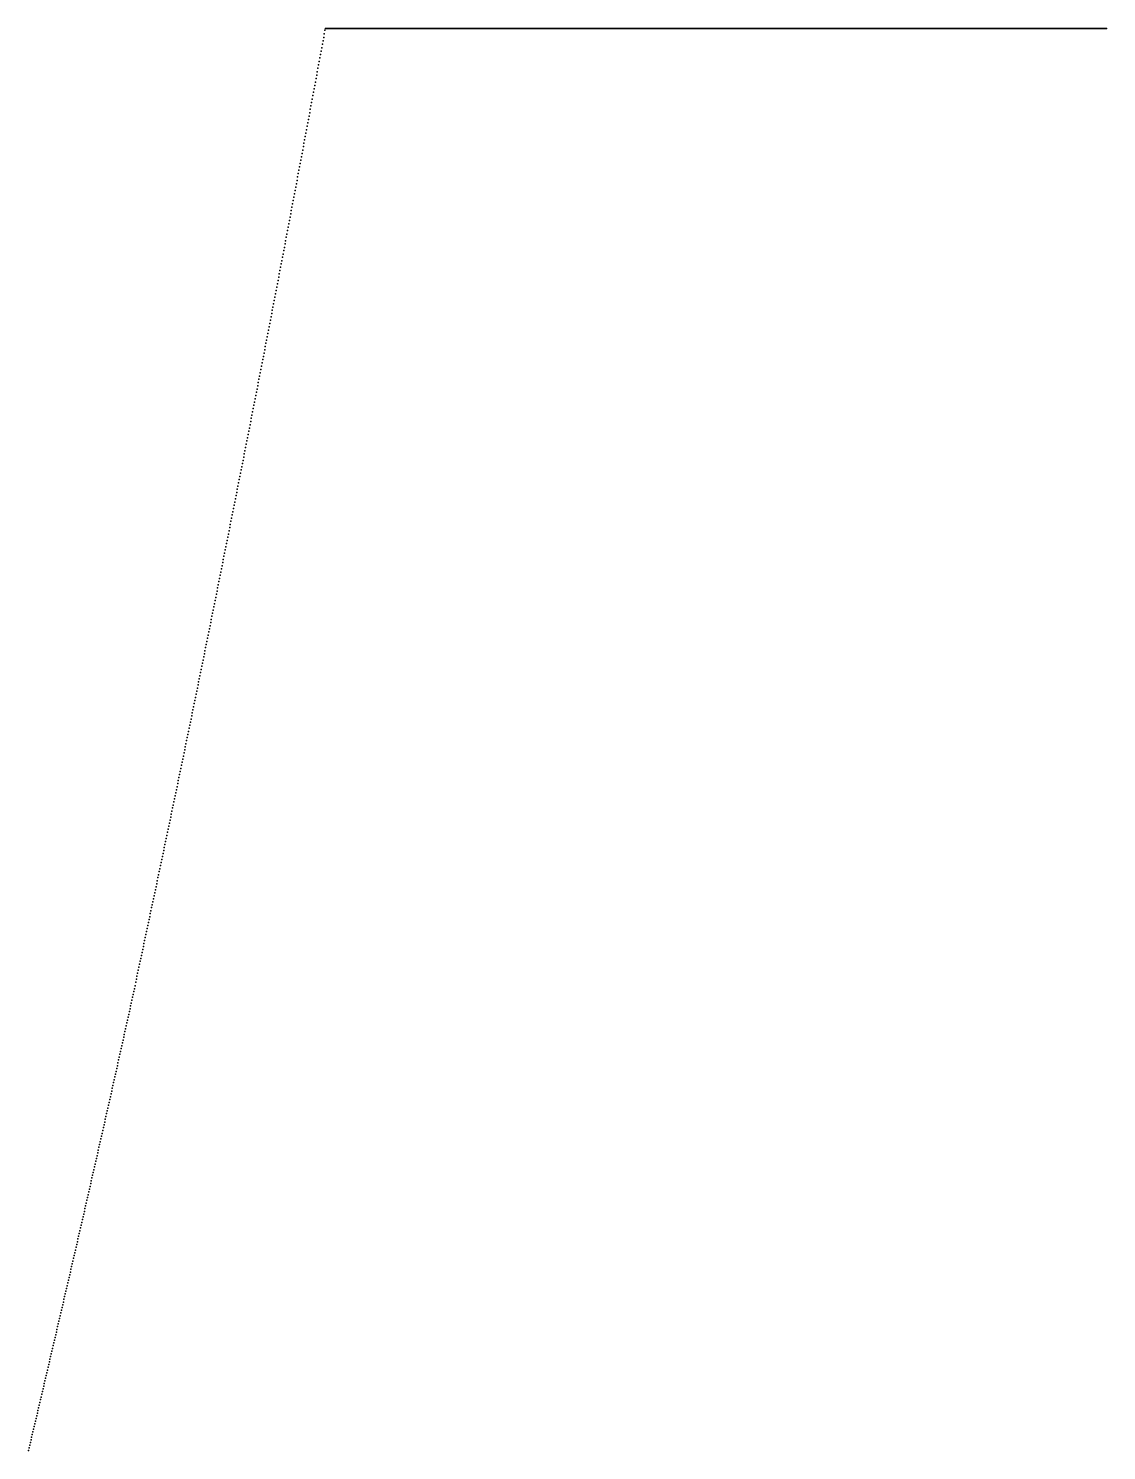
# Model space of a CAD drawing. Header units: metres. Extents: x 0 to 360, y 46 to 216.
# Drawn here: x 115.24 to 125.11, y 85.47 to 98.5 of the extents above; entities that cross this region are included whole.
import ezdxf

# ---------------------------------------------------------------- set-up
doc = ezdxf.new("R2010")
doc.units = ezdxf.units.M

msp = doc.modelspace()

# ---------------------------------------------------------------- linework, layer by layer
for p in [(117.936, 98.383), (117.942, 98.415), (117.947, 98.446), (117.953, 98.482), (117.959, 98.497), (117.965, 98.497), (117.971, 98.497), (117.977, 98.497), (117.982, 98.497), (117.988, 98.497), (117.994, 98.497), (118, 98.497), (118.006, 98.497), (118.011, 98.497), (118.017, 98.497), (118.023, 98.497), (118.029, 98.497), (118.035, 98.497), (118.041, 98.497), (118.046, 98.497), (118.052, 98.497), (118.058, 98.497), (118.064, 98.497), (118.07, 98.497), (118.075, 98.497), (118.081, 98.497), (118.087, 98.497), (118.093, 98.497), (118.099, 98.497), (118.104, 98.497), (118.11, 98.497), (118.116, 98.497), (118.122, 98.497), (118.128, 98.497), (118.134, 98.497), (118.139, 98.497), (118.145, 98.497), (118.151, 98.497), (118.157, 98.497), (118.163, 98.497), (118.168, 98.497), (118.174, 98.497), (118.18, 98.497), (118.186, 98.497), (118.192, 98.497), (118.198, 98.497), (118.203, 98.497), (118.209, 98.497), (118.215, 98.497), (118.221, 98.497), (118.227, 98.497), (118.232, 98.497), (118.238, 98.497), (118.244, 98.497), (118.25, 98.497), (118.256, 98.497), (118.262, 98.497), (118.267, 98.497), (118.273, 98.497), (118.279, 98.497), (118.285, 98.497), (118.291, 98.497), (118.296, 98.497), (118.302, 98.497), (118.308, 98.497), (118.314, 98.497), (118.32, 98.497), (118.326, 98.497), (118.331, 98.497), (118.337, 98.497), (118.343, 98.497), (118.349, 98.497), (118.355, 98.497), (118.36, 98.497), (118.366, 98.497), (118.372, 98.497), (118.378, 98.497), (118.384, 98.497), (118.39, 98.497), (118.395, 98.497), (118.401, 98.497), (118.407, 98.497), (118.413, 98.497), (118.419, 98.497), (118.424, 98.497), (118.43, 98.497), (118.436, 98.497), (118.442, 98.497), (118.448, 98.497), (118.454, 98.497), (118.459, 98.497), (118.465, 98.497), (118.471, 98.497), (118.477, 98.497), (118.483, 98.497), (118.488, 98.497), (118.494, 98.497), (118.5, 98.497), (118.506, 98.497), (118.512, 98.497), (118.517, 98.497), (118.523, 98.497), (118.529, 98.497), (118.535, 98.497), (118.541, 98.497), (118.547, 98.497), (118.552, 98.497), (118.558, 98.497), (118.564, 98.497), (118.57, 98.497), (118.576, 98.497), (118.581, 98.497), (118.587, 98.497), (118.593, 98.497), (118.599, 98.497), (118.605, 98.497), (118.611, 98.497), (118.616, 98.497), (118.622, 98.497), (118.628, 98.497), (118.634, 98.497), (118.64, 98.497), (118.645, 98.497), (118.651, 98.497), (118.657, 98.497), (118.663, 98.497), (118.669, 98.497), (118.675, 98.497), (118.68, 98.497), (118.686, 98.497), (118.692, 98.497), (118.698, 98.497), (118.704, 98.497), (118.709, 98.497), (118.715, 98.497), (118.721, 98.497), (118.727, 98.497), (118.733, 98.497), (118.739, 98.497), (118.744, 98.497), (118.75, 98.497), (118.756, 98.497), (118.762, 98.497), (118.768, 98.497), (118.773, 98.497), (118.779, 98.497), (118.785, 98.497), (118.791, 98.497), (118.797, 98.497), (118.803, 98.497), (118.808, 98.497), (118.814, 98.497), (118.82, 98.497), (118.826, 98.497), (118.832, 98.497), (118.837, 98.497), (118.843, 98.497), (118.849, 98.497), (118.855, 98.497), (118.861, 98.497), (118.866, 98.497), (118.872, 98.497), (118.878, 98.497), (118.884, 98.497), (118.89, 98.497), (118.896, 98.497), (118.901, 98.497), (118.907, 98.497), (118.913, 98.497), (118.919, 98.497), (118.925, 98.497), (118.93, 98.497), (118.936, 98.497), (118.942, 98.497), (118.948, 98.497), (118.954, 98.497), (118.96, 98.497), (118.965, 98.497), (118.971, 98.497), (118.977, 98.497), (118.983, 98.497), (118.989, 98.497), (118.994, 98.497), (119, 98.497), (119.006, 98.497), (119.012, 98.497), (119.018, 98.497), (119.024, 98.497), (119.029, 98.497), (119.035, 98.497), (119.041, 98.497), (119.047, 98.497), (119.053, 98.497), (119.058, 98.497), (119.064, 98.497), (119.07, 98.497), (119.076, 98.497), (119.082, 98.497), (119.088, 98.497), (119.093, 98.497), (119.099, 98.497), (119.105, 98.497), (119.111, 98.497), (119.117, 98.497), (119.122, 98.497), (119.128, 98.497), (119.134, 98.497), (119.14, 98.497), (119.146, 98.497), (119.152, 98.497), (119.157, 98.497), (119.163, 98.497), (119.169, 98.497), (119.175, 98.497), (119.181, 98.497), (119.186, 98.497), (119.192, 98.497), (119.198, 98.497), (119.204, 98.497), (119.21, 98.497), (119.215, 98.497), (119.221, 98.497), (119.227, 98.497), (119.233, 98.497), (119.239, 98.497), (119.245, 98.497), (119.25, 98.497), (119.256, 98.497), (119.262, 98.497), (119.268, 98.497), (119.274, 98.497), (119.279, 98.497), (119.285, 98.497), (119.291, 98.497), (119.297, 98.497), (119.303, 98.497), (119.309, 98.497), (119.314, 98.497), (119.32, 98.497), (119.326, 98.497), (119.332, 98.497), (119.338, 98.497), (119.343, 98.497), (119.349, 98.497), (119.355, 98.497), (119.361, 98.497), (119.367, 98.497), (119.373, 98.497), (119.378, 98.497), (119.384, 98.497), (119.39, 98.497), (119.396, 98.497), (119.402, 98.497), (119.407, 98.497), (119.413, 98.497), (119.419, 98.497), (119.425, 98.497), (119.431, 98.497), (119.437, 98.497), (119.442, 98.497), (119.448, 98.497), (119.454, 98.497), (119.46, 98.497), (119.466, 98.497), (119.471, 98.497), (119.477, 98.497), (119.483, 98.497), (119.489, 98.497), (119.495, 98.497), (119.501, 98.497), (119.506, 98.497), (119.512, 98.497), (119.518, 98.497), (119.524, 98.497), (119.53, 98.497), (119.535, 98.497), (119.541, 98.497), (119.547, 98.497), (119.553, 98.497), (119.559, 98.497), (119.565, 98.497), (119.57, 98.497), (119.576, 98.497), (119.582, 98.497), (119.588, 98.497), (119.594, 98.497), (119.599, 98.497), (119.605, 98.497), (119.611, 98.497), (119.617, 98.497), (119.623, 98.497), (119.628, 98.497), (119.634, 98.497), (119.64, 98.497), (119.646, 98.497), (119.652, 98.497), (119.658, 98.497), (119.663, 98.497), (119.669, 98.497), (119.675, 98.497), (119.681, 98.497), (119.687, 98.497), (119.692, 98.497), (119.698, 98.497), (119.704, 98.497), (119.71, 98.497), (119.716, 98.497), (119.722, 98.497), (119.727, 98.497), (119.733, 98.497), (119.739, 98.497), (119.745, 98.497), (119.751, 98.497), (119.756, 98.497), (119.762, 98.497), (119.768, 98.497), (119.774, 98.497), (119.78, 98.497), (119.786, 98.497), (119.791, 98.497), (119.797, 98.497), (119.803, 98.497), (119.809, 98.497), (119.815, 98.497), (119.82, 98.497), (119.826, 98.497), (119.832, 98.497), (119.838, 98.497), (119.844, 98.497), (119.85, 98.497), (119.855, 98.497), (119.861, 98.497), (119.867, 98.497), (119.873, 98.497), (119.879, 98.497), (119.884, 98.497), (119.89, 98.497), (119.896, 98.497), (119.902, 98.497), (119.908, 98.497), (119.914, 98.497), (119.919, 98.497), (119.925, 98.497), (119.931, 98.497), (119.937, 98.497), (119.943, 98.497), (119.948, 98.497), (119.954, 98.497), (119.96, 98.497), (119.966, 98.497), (119.972, 98.497), (119.977, 98.497), (119.983, 98.497), (119.989, 98.497), (119.995, 98.497), (120.001, 98.497), (120.007, 98.497), (120.012, 98.497), (120.018, 98.497), (120.024, 98.497), (120.03, 98.497), (120.036, 98.497), (120.041, 98.497), (120.047, 98.497), (120.053, 98.497), (120.059, 98.497), (120.065, 98.497), (120.071, 98.497), (120.076, 98.497), (120.082, 98.497), (120.088, 98.497), (120.094, 98.497), (120.1, 98.497), (120.105, 98.497), (120.111, 98.497), (120.117, 98.497), (120.123, 98.497), (120.129, 98.497), (120.135, 98.497), (120.14, 98.497), (120.146, 98.497), (120.152, 98.497), (120.158, 98.497), (120.164, 98.497), (120.169, 98.497), (120.175, 98.497), (120.181, 98.497), (120.187, 98.497), (120.193, 98.497), (120.199, 98.497), (120.204, 98.497), (120.21, 98.497), (120.216, 98.497), (120.222, 98.497), (120.228, 98.497), (120.233, 98.497), (120.239, 98.497), (120.245, 98.497), (120.251, 98.497), (120.257, 98.497), (120.263, 98.497), (120.268, 98.497), (120.274, 98.497), (120.28, 98.497), (120.286, 98.497), (120.292, 98.497), (120.297, 98.497), (120.303, 98.497), (120.309, 98.497), (120.315, 98.497), (120.321, 98.497), (120.327, 98.497), (120.332, 98.497), (120.338, 98.497), (120.344, 98.497), (120.35, 98.497), (120.356, 98.497), (120.361, 98.497), (120.367, 98.497), (120.373, 98.497), (120.379, 98.497), (120.385, 98.497), (120.39, 98.497), (120.396, 98.497), (120.402, 98.497), (120.408, 98.497), (120.414, 98.497), (120.42, 98.497), (120.425, 98.497), (120.431, 98.497), (120.437, 98.497), (120.443, 98.497), (120.449, 98.497), (120.454, 98.497), (120.46, 98.497), (120.466, 98.497), (120.472, 98.497), (120.478, 98.497), (120.484, 98.497), (120.489, 98.497), (120.495, 98.497), (120.501, 98.497), (120.507, 98.497), (120.513, 98.497), (120.518, 98.497), (120.524, 98.497), (120.53, 98.497), (120.536, 98.497), (120.542, 98.497), (120.548, 98.497), (120.553, 98.497), (120.559, 98.497), (120.565, 98.497), (120.571, 98.497), (120.577, 98.497), (120.582, 98.497), (120.588, 98.497), (120.594, 98.497), (120.6, 98.497), (120.606, 98.497), (120.612, 98.497), (120.617, 98.497), (120.623, 98.497), (120.629, 98.497), (120.635, 98.497), (120.641, 98.497), (120.646, 98.497), (120.652, 98.497), (120.658, 98.497), (120.664, 98.497), (120.67, 98.497), (120.676, 98.497), (120.681, 98.497), (120.687, 98.497), (120.693, 98.497), (120.699, 98.497), (120.705, 98.497), (120.71, 98.497), (120.716, 98.497), (120.722, 98.497), (120.728, 98.497), (120.734, 98.497), (120.739, 98.497), (120.745, 98.497), (120.751, 98.497), (120.757, 98.497), (120.763, 98.497), (120.769, 98.497), (120.774, 98.497), (120.78, 98.497), (120.786, 98.497), (120.792, 98.497), (120.798, 98.497), (120.803, 98.497), (120.809, 98.497), (120.815, 98.497), (120.821, 98.497), (120.827, 98.497), (120.833, 98.497), (120.838, 98.497), (120.844, 98.497), (120.85, 98.497), (120.856, 98.497), (120.862, 98.497), (120.867, 98.497), (120.873, 98.497), (120.879, 98.497), (120.885, 98.497), (120.891, 98.497), (120.897, 98.497), (120.902, 98.497), (120.908, 98.497), (120.914, 98.497), (120.92, 98.497), (120.926, 98.497), (120.931, 98.497), (120.937, 98.497), (120.943, 98.497), (120.949, 98.497), (120.955, 98.497), (120.961, 98.497), (120.966, 98.497), (120.972, 98.497), (120.978, 98.497), (120.984, 98.497), (120.99, 98.497), (120.995, 98.497), (121.001, 98.497), (121.007, 98.497), (121.013, 98.497), (121.019, 98.497), (121.025, 98.497), (121.03, 98.497), (121.036, 98.497), (121.042, 98.497), (121.048, 98.497), (121.054, 98.497), (121.059, 98.497), (121.065, 98.497), (121.071, 98.497), (121.077, 98.497), (121.083, 98.497), (121.088, 98.497), (121.094, 98.497), (121.1, 98.497), (121.106, 98.497), (121.112, 98.497), (121.118, 98.497), (121.123, 98.497), (121.129, 98.497), (121.135, 98.497), (121.141, 98.497), (121.147, 98.497), (121.152, 98.497), (121.158, 98.497), (121.164, 98.497), (121.17, 98.497), (121.176, 98.497), (121.182, 98.497), (121.187, 98.497), (121.193, 98.497), (121.199, 98.497), (121.205, 98.497), (121.211, 98.497), (121.216, 98.497), (121.222, 98.497), (121.228, 98.497), (121.234, 98.497), (121.24, 98.497), (121.246, 98.497), (121.251, 98.497), (121.257, 98.497), (121.263, 98.497), (121.269, 98.497), (121.275, 98.497), (121.28, 98.497), (121.286, 98.497), (121.292, 98.497), (121.298, 98.497), (121.304, 98.497), (121.31, 98.497), (121.315, 98.497), (121.321, 98.497), (121.327, 98.497), (121.333, 98.497), (121.339, 98.497), (121.344, 98.497), (121.35, 98.497), (121.356, 98.497), (121.362, 98.497), (121.368, 98.497), (121.374, 98.497), (121.379, 98.497), (121.385, 98.497), (121.391, 98.497), (121.397, 98.497), (121.403, 98.497), (121.408, 98.497), (121.414, 98.497), (121.42, 98.497), (121.426, 98.497), (121.432, 98.497), (121.438, 98.497), (121.443, 98.497), (121.449, 98.497), (121.455, 98.497), (121.461, 98.497), (121.467, 98.497), (121.472, 98.497), (121.478, 98.497), (121.484, 98.497), (121.49, 98.497), (121.496, 98.497), (121.501, 98.497), (121.507, 98.497), (121.513, 98.497), (121.519, 98.497), (121.525, 98.497), (121.531, 98.497), (121.536, 98.497), (121.542, 98.497), (121.548, 98.497), (121.554, 98.497), (121.56, 98.497), (121.565, 98.497), (121.571, 98.497), (121.577, 98.497), (121.583, 98.497), (121.589, 98.497), (121.595, 98.497), (121.6, 98.497), (121.606, 98.497), (121.612, 98.497), (121.618, 98.497), (121.624, 98.497), (121.629, 98.497), (121.635, 98.497), (121.641, 98.497), (121.647, 98.497), (121.653, 98.497), (121.659, 98.497), (121.664, 98.497), (121.67, 98.497), (121.676, 98.497), (121.682, 98.497), (121.688, 98.497), (121.693, 98.497), (121.699, 98.497), (121.705, 98.497), (121.711, 98.497), (121.717, 98.497), (121.723, 98.497), (121.728, 98.497), (121.734, 98.497), (121.74, 98.497), (121.746, 98.497), (121.752, 98.497), (121.757, 98.497), (121.763, 98.497), (121.769, 98.497), (121.775, 98.497), (121.781, 98.497), (121.787, 98.497), (121.792, 98.497), (121.798, 98.497), (121.804, 98.497), (121.81, 98.497), (121.816, 98.497), (121.821, 98.497), (121.827, 98.497), (121.833, 98.497), (121.839, 98.497), (121.845, 98.497), (121.85, 98.497), (121.856, 98.497), (121.862, 98.497), (121.868, 98.497), (121.874, 98.497), (121.88, 98.497), (121.885, 98.497), (121.891, 98.497), (121.897, 98.497), (121.903, 98.497), (121.909, 98.497), (121.914, 98.497), (121.92, 98.497), (121.926, 98.497), (121.932, 98.497), (121.938, 98.497), (121.944, 98.497), (121.949, 98.497), (121.955, 98.497), (121.961, 98.497), (121.967, 98.497), (121.973, 98.497), (121.978, 98.497), (121.984, 98.497), (121.99, 98.497), (121.996, 98.497), (122.002, 98.497), (122.008, 98.497), (122.013, 98.497), (122.019, 98.497), (122.025, 98.497), (122.031, 98.497), (122.037, 98.497), (122.042, 98.497), (122.048, 98.497), (122.054, 98.497), (122.06, 98.497), (122.066, 98.497), (122.072, 98.497), (122.077, 98.497), (122.083, 98.497), (122.089, 98.497), (122.095, 98.497), (122.101, 98.497), (122.106, 98.497), (122.112, 98.497), (122.118, 98.497), (122.124, 98.497), (122.13, 98.497), (122.136, 98.497), (122.141, 98.497), (122.147, 98.497), (122.153, 98.497), (122.159, 98.497), (122.165, 98.497), (122.17, 98.497), (122.176, 98.497), (122.182, 98.497), (122.188, 98.497), (122.194, 98.497), (122.2, 98.497), (122.205, 98.497), (122.211, 98.497), (122.217, 98.497), (122.223, 98.497), (122.229, 98.497), (122.234, 98.497), (122.24, 98.497), (122.246, 98.497), (122.252, 98.497), (122.258, 98.497), (122.263, 98.497), (122.269, 98.497), (122.275, 98.497), (122.281, 98.497), (122.287, 98.497), (122.293, 98.497), (122.298, 98.497), (122.304, 98.497), (122.31, 98.497), (122.316, 98.497), (122.322, 98.497), (122.327, 98.497), (122.333, 98.497), (122.339, 98.497), (122.345, 98.497), (122.351, 98.497), (122.357, 98.497), (122.362, 98.497), (122.368, 98.497), (122.374, 98.497), (122.38, 98.497), (122.386, 98.497), (122.391, 98.497), (122.397, 98.497), (122.403, 98.497), (122.409, 98.497), (122.415, 98.497), (122.421, 98.497), (122.426, 98.497), (122.432, 98.497), (122.438, 98.497), (122.444, 98.497), (122.45, 98.497), (122.455, 98.497), (122.461, 98.497), (122.467, 98.497), (122.473, 98.497), (122.479, 98.497), (122.485, 98.497), (122.49, 98.497), (122.496, 98.497), (122.502, 98.497), (122.508, 98.497), (122.514, 98.497), (122.519, 98.497), (122.525, 98.497), (122.531, 98.497), (122.537, 98.497), (122.543, 98.497), (122.549, 98.497), (122.554, 98.497), (122.56, 98.497), (122.566, 98.497), (122.572, 98.497), (122.578, 98.497), (122.583, 98.497), (122.589, 98.497), (122.595, 98.497), (122.601, 98.497), (122.607, 98.497), (122.612, 98.497), (122.618, 98.497), (122.624, 98.497), (122.63, 98.497), (122.636, 98.497), (122.642, 98.497), (122.647, 98.497), (122.653, 98.497), (122.659, 98.497), (122.665, 98.497), (122.671, 98.497), (122.676, 98.497), (122.682, 98.497), (122.688, 98.497), (122.694, 98.497), (122.7, 98.497), (122.706, 98.497), (122.711, 98.497), (122.717, 98.497), (122.723, 98.497), (122.729, 98.497), (122.735, 98.497), (122.74, 98.497), (122.746, 98.497), (122.752, 98.497), (122.758, 98.497), (122.764, 98.497), (122.77, 98.497), (122.775, 98.497), (122.781, 98.497), (122.787, 98.497), (122.793, 98.497), (122.799, 98.497), (122.804, 98.497), (122.81, 98.497), (122.816, 98.497), (122.822, 98.497), (122.828, 98.497), (122.834, 98.497), (122.839, 98.497), (122.845, 98.497), (122.851, 98.497), (122.857, 98.497), (122.863, 98.497), (122.868, 98.497), (122.874, 98.497), (122.88, 98.497), (122.886, 98.497), (122.892, 98.497), (122.898, 98.497), (122.903, 98.497), (122.909, 98.497), (122.915, 98.497), (122.921, 98.497), (122.927, 98.497), (122.932, 98.497), (122.938, 98.497), (122.944, 98.497), (122.95, 98.497), (122.956, 98.497), (122.961, 98.497), (122.967, 98.497), (122.973, 98.497), (122.979, 98.497), (122.985, 98.497), (122.991, 98.497), (122.996, 98.497), (123.002, 98.497), (123.008, 98.497), (123.014, 98.497), (123.02, 98.497), (123.025, 98.497), (123.031, 98.497), (123.037, 98.497), (123.043, 98.497), (123.049, 98.497), (123.055, 98.497), (123.06, 98.497), (123.066, 98.497), (123.072, 98.497), (123.078, 98.497), (123.084, 98.497), (123.089, 98.497), (123.095, 98.497), (123.101, 98.497), (123.107, 98.497), (123.113, 98.497), (123.119, 98.497), (123.124, 98.497), (123.13, 98.497), (123.136, 98.497), (123.142, 98.497), (123.148, 98.497), (123.153, 98.497), (123.159, 98.497), (123.165, 98.497), (123.171, 98.497), (123.177, 98.497), (123.183, 98.497), (123.188, 98.497), (123.194, 98.497), (123.2, 98.497), (123.206, 98.497), (123.212, 98.497), (123.217, 98.497), (123.223, 98.497), (123.229, 98.497), (123.235, 98.497), (123.241, 98.497), (123.247, 98.497), (123.252, 98.497), (123.258, 98.497), (123.264, 98.497), (123.27, 98.497), (123.276, 98.497), (123.281, 98.497), (123.287, 98.497), (123.293, 98.497), (123.299, 98.497), (123.305, 98.497), (123.311, 98.497), (123.316, 98.497), (123.322, 98.497), (123.328, 98.497), (123.334, 98.497), (123.34, 98.497), (123.345, 98.497), (123.351, 98.497), (123.357, 98.497), (123.363, 98.497), (123.369, 98.497), (123.374, 98.497), (123.38, 98.497), (123.386, 98.497), (123.392, 98.497), (123.398, 98.497), (123.404, 98.497), (123.409, 98.497), (123.415, 98.497), (123.421, 98.497), (123.427, 98.497), (123.433, 98.497), (123.438, 98.497), (123.444, 98.497), (123.45, 98.497), (123.456, 98.497), (123.462, 98.497), (123.468, 98.497), (123.473, 98.497), (123.479, 98.497), (123.485, 98.497), (123.491, 98.497), (123.497, 98.497), (123.502, 98.497), (123.508, 98.497), (123.514, 98.497), (123.52, 98.497), (123.526, 98.497), (123.532, 98.497), (123.537, 98.497), (123.543, 98.497), (123.549, 98.497), (123.555, 98.497), (123.561, 98.497), (123.566, 98.497), (123.572, 98.497), (123.578, 98.497), (123.584, 98.497), (123.59, 98.497), (123.596, 98.497), (123.601, 98.497), (123.607, 98.497), (123.613, 98.497), (123.619, 98.497), (123.625, 98.497), (123.63, 98.497), (123.636, 98.497), (123.642, 98.497), (123.648, 98.497), (123.654, 98.497), (123.66, 98.497), (123.665, 98.497), (123.671, 98.497), (123.677, 98.497), (123.683, 98.497), (123.689, 98.497), (123.694, 98.497), (123.7, 98.497), (123.706, 98.497), (123.712, 98.497), (123.718, 98.497), (123.723, 98.497), (123.729, 98.497), (123.735, 98.497), (123.741, 98.497), (123.747, 98.497), (123.753, 98.497), (123.758, 98.497), (123.764, 98.497), (123.77, 98.497), (123.776, 98.497), (123.782, 98.497), (123.787, 98.497), (123.793, 98.497), (123.799, 98.497), (123.805, 98.497), (123.811, 98.497), (123.817, 98.497), (123.822, 98.497), (123.828, 98.497), (123.834, 98.497), (123.84, 98.497), (123.846, 98.497), (123.851, 98.497), (123.857, 98.497), (123.863, 98.497), (123.869, 98.497), (123.875, 98.497), (123.881, 98.497), (123.886, 98.497), (123.892, 98.497), (123.898, 98.497), (123.904, 98.497), (123.91, 98.497), (123.915, 98.497), (123.921, 98.497), (123.927, 98.497), (123.933, 98.497), (123.939, 98.497), (123.945, 98.497), (123.95, 98.497), (123.956, 98.497), (123.962, 98.497), (123.968, 98.497), (123.974, 98.497), (123.979, 98.497), (123.985, 98.497), (123.991, 98.497), (123.997, 98.497), (124.003, 98.497), (124.009, 98.497), (124.014, 98.497), (124.02, 98.497), (124.026, 98.497), (124.032, 98.497), (124.038, 98.497), (124.043, 98.497), (124.049, 98.497), (124.055, 98.497), (124.061, 98.497), (124.067, 98.497), (124.073, 98.497), (124.078, 98.497), (124.084, 98.497), (124.09, 98.497), (124.096, 98.497), (124.102, 98.497), (124.107, 98.497), (124.113, 98.497), (124.119, 98.497), (124.125, 98.497), (124.131, 98.497), (124.136, 98.497), (124.142, 98.497), (124.148, 98.497), (124.154, 98.497), (124.16, 98.497), (124.166, 98.497), (124.171, 98.497), (124.177, 98.497), (124.183, 98.497), (124.189, 98.497), (124.195, 98.497), (124.2, 98.497), (124.206, 98.497), (124.212, 98.497), (124.218, 98.497), (124.224, 98.497), (124.23, 98.497), (124.235, 98.497), (124.241, 98.497), (124.247, 98.497), (124.253, 98.497), (124.259, 98.497), (124.264, 98.497), (124.27, 98.497), (124.276, 98.497), (124.282, 98.497), (124.288, 98.497), (124.294, 98.497), (124.299, 98.497), (124.305, 98.497), (124.311, 98.497), (124.317, 98.497), (124.323, 98.497), (124.328, 98.497), (124.334, 98.497), (124.34, 98.497), (124.346, 98.497), (124.352, 98.497), (124.358, 98.497), (124.363, 98.497), (124.369, 98.497), (124.375, 98.497), (124.381, 98.497), (124.387, 98.497), (124.392, 98.497), (124.398, 98.497), (124.404, 98.497), (124.41, 98.497), (124.416, 98.497), (124.422, 98.497), (124.427, 98.497), (124.433, 98.497), (124.439, 98.497), (124.445, 98.497), (124.451, 98.497), (124.456, 98.497), (124.462, 98.497), (124.468, 98.497), (124.474, 98.497), (124.48, 98.497), (124.485, 98.497), (124.491, 98.497), (124.497, 98.497), (124.503, 98.497), (124.509, 98.497), (124.515, 98.497), (124.52, 98.497), (124.526, 98.497), (124.532, 98.497), (124.538, 98.497), (124.544, 98.497), (124.549, 98.497), (124.555, 98.497), (124.561, 98.497), (124.567, 98.497), (124.573, 98.497), (124.579, 98.497), (124.584, 98.497), (124.59, 98.497), (124.596, 98.497), (124.602, 98.497), (124.608, 98.497), (124.613, 98.497), (124.619, 98.497), (124.625, 98.497), (124.631, 98.497), (124.637, 98.497), (124.643, 98.497), (124.648, 98.497), (124.654, 98.497), (124.66, 98.497), (124.666, 98.497), (124.672, 98.497), (124.677, 98.497), (124.683, 98.497), (124.689, 98.497), (124.695, 98.497), (124.701, 98.497), (124.707, 98.497), (124.712, 98.497), (124.718, 98.497), (124.724, 98.497), (124.73, 98.497), (124.736, 98.497), (124.741, 98.497), (124.747, 98.497), (124.753, 98.497), (124.759, 98.497), (124.765, 98.497), (124.771, 98.497), (124.776, 98.497), (124.782, 98.497), (124.788, 98.497), (124.794, 98.497), (124.8, 98.497), (124.805, 98.497), (124.811, 98.497), (124.817, 98.497), (124.823, 98.497), (124.829, 98.497), (124.834, 98.497), (124.84, 98.497), (124.846, 98.497), (124.852, 98.497), (124.858, 98.497), (124.864, 98.497), (124.869, 98.497), (124.875, 98.497), (124.881, 98.497), (124.887, 98.497), (124.893, 98.497), (124.898, 98.497), (124.904, 98.497), (124.91, 98.497), (124.916, 98.497), (124.922, 98.497), (124.928, 98.497), (124.933, 98.497), (124.939, 98.497), (124.945, 98.497), (124.951, 98.497), (124.957, 98.497), (124.962, 98.497), (124.968, 98.497), (124.974, 98.497), (124.98, 98.497), (124.986, 98.497), (124.992, 98.497), (124.997, 98.497), (125.003, 98.497), (125.009, 98.497), (125.015, 98.497), (125.021, 98.497), (125.026, 98.497), (125.032, 98.497), (125.038, 98.497), (125.044, 98.497), (125.05, 98.497), (125.056, 98.497), (125.061, 98.497), (125.067, 98.497), (125.073, 98.497), (125.079, 98.497), (125.085, 98.497), (125.09, 98.497), (125.096, 98.497), (125.102, 98.497), (125.108, 98.497), (125.114, 98.497), (117.913, 98.257), (117.918, 98.289), (117.924, 98.32), (117.93, 98.352), (117.889, 98.132), (117.895, 98.163), (117.901, 98.195), (117.907, 98.226), (117.866, 98.006), (117.872, 98.038), (117.878, 98.069), (117.883, 98.1), (117.843, 97.881), (117.849, 97.912), (117.854, 97.944), (117.86, 97.975), (117.819, 97.756), (117.825, 97.787), (117.831, 97.819), (117.837, 97.85), (117.79, 97.601), (117.796, 97.632), (117.802, 97.663), (117.808, 97.694), (117.814, 97.725), (117.767, 97.476), (117.773, 97.507), (117.779, 97.538), (117.785, 97.569), (117.744, 97.352), (117.75, 97.383), (117.755, 97.414), (117.761, 97.445), (117.721, 97.228), (117.726, 97.259), (117.732, 97.29), (117.738, 97.321), (117.697, 97.105), (117.703, 97.136), (117.709, 97.167), (117.715, 97.198), (117.668, 96.951), (117.674, 96.982), (117.68, 97.012), (117.686, 97.043), (117.691, 97.074), (117.645, 96.828), (117.651, 96.859), (117.657, 96.889), (117.662, 96.92), (117.622, 96.705), (117.627, 96.736), (117.633, 96.767), (117.639, 96.797), (117.598, 96.583), (117.604, 96.613), (117.61, 96.644), (117.616, 96.675), (117.569, 96.43), (117.575, 96.461), (117.581, 96.491), (117.587, 96.522), (117.593, 96.552), (117.546, 96.308), (117.552, 96.339), (117.558, 96.369), (117.564, 96.4), (117.523, 96.187), (117.529, 96.217), (117.534, 96.247), (117.54, 96.278), (117.494, 96.035), (117.5, 96.065), (117.505, 96.095), (117.511, 96.126), (117.517, 96.156), (117.47, 95.914), (117.476, 95.944), (117.482, 95.974), (117.488, 96.005), (117.447, 95.793), (117.453, 95.823), (117.459, 95.853), (117.465, 95.884), (117.424, 95.672), (117.43, 95.703), (117.436, 95.733), (117.441, 95.763), (117.395, 95.522), (117.401, 95.552), (117.406, 95.582), (117.412, 95.612), (117.418, 95.642), (117.372, 95.402), (117.377, 95.432), (117.383, 95.462), (117.389, 95.492), (117.348, 95.282), (117.354, 95.312), (117.36, 95.342), (117.366, 95.372), (117.319, 95.133), (117.325, 95.163), (117.331, 95.193), (117.337, 95.223), (117.342, 95.252), (117.296, 95.014), (117.302, 95.044), (117.308, 95.073), (117.313, 95.103), (117.267, 94.865), (117.273, 94.895), (117.278, 94.925), (117.284, 94.954), (117.29, 94.984), (117.244, 94.747), (117.249, 94.776), (117.255, 94.806), (117.261, 94.835), (117.22, 94.628), (117.226, 94.658), (117.232, 94.687), (117.238, 94.717), (117.191, 94.48), (117.197, 94.51), (117.203, 94.539), (117.209, 94.569), (117.214, 94.599), (117.168, 94.363), (117.174, 94.392), (117.18, 94.422), (117.185, 94.451), (117.139, 94.216), (117.145, 94.245), (117.15, 94.274), (117.156, 94.304), (117.162, 94.333), (117.116, 94.098), (117.121, 94.128), (117.127, 94.157), (117.133, 94.186), (117.086, 93.952), (117.092, 93.981), (117.098, 94.01), (117.104, 94.04), (117.11, 94.069), (117.063, 93.835), (117.069, 93.864), (117.075, 93.894), (117.081, 93.923), (117.034, 93.69), (117.04, 93.719), (117.046, 93.748), (117.052, 93.777), (117.057, 93.806), (117.011, 93.573), (117.017, 93.602), (117.022, 93.631), (117.028, 93.661), (116.982, 93.428), (116.988, 93.457), (116.993, 93.486), (116.999, 93.515), (117.005, 93.544), (116.959, 93.313), (116.964, 93.342), (116.97, 93.371), (116.976, 93.399), (116.929, 93.168), (116.935, 93.197), (116.941, 93.226), (116.947, 93.255), (116.953, 93.284), (116.906, 93.053), (116.912, 93.082), (116.918, 93.111), (116.924, 93.14), (116.877, 92.91), (116.883, 92.938), (116.889, 92.967), (116.895, 92.996), (116.9, 93.024), (116.854, 92.795), (116.86, 92.824), (116.865, 92.852), (116.871, 92.881), (116.825, 92.652), (116.831, 92.681), (116.836, 92.709), (116.842, 92.738), (116.848, 92.766), (116.801, 92.538), (116.807, 92.566), (116.813, 92.595), (116.819, 92.623), (116.772, 92.396), (116.778, 92.424), (116.784, 92.452), (116.79, 92.481), (116.796, 92.509), (116.749, 92.282), (116.755, 92.31), (116.761, 92.339), (116.767, 92.367), (116.72, 92.14), (116.726, 92.169), (116.732, 92.197), (116.737, 92.225), (116.743, 92.254), (116.691, 91.999), (116.697, 92.027), (116.703, 92.055), (116.708, 92.084), (116.714, 92.112), (116.668, 91.886), (116.673, 91.914), (116.679, 91.943), (116.685, 91.971), (116.639, 91.746), (116.644, 91.774), (116.65, 91.802), (116.656, 91.83), (116.662, 91.858), (116.609, 91.605), (116.615, 91.633), (116.621, 91.661), (116.627, 91.689), (116.633, 91.717), (116.586, 91.493), (116.592, 91.521), (116.598, 91.549), (116.604, 91.577), (116.557, 91.354), (116.563, 91.381), (116.569, 91.409), (116.575, 91.437), (116.58, 91.465), (116.528, 91.214), (116.534, 91.242), (116.54, 91.27), (116.545, 91.298), (116.551, 91.326), (116.505, 91.103), (116.511, 91.131), (116.516, 91.159), (116.522, 91.186), (116.476, 90.964), (116.481, 90.992), (116.487, 91.02), (116.493, 91.048), (116.499, 91.075), (116.447, 90.826), (116.452, 90.854), (116.458, 90.881), (116.464, 90.909), (116.47, 90.937), (116.423, 90.716), (116.429, 90.743), (116.435, 90.771), (116.441, 90.798), (116.394, 90.578), (116.4, 90.605), (116.406, 90.633), (116.412, 90.66), (116.417, 90.688), (116.365, 90.441), (116.371, 90.468), (116.377, 90.495), (116.383, 90.523), (116.388, 90.55), (116.336, 90.304), (116.342, 90.331), (116.348, 90.358), (116.353, 90.386), (116.359, 90.413), (116.313, 90.194), (116.319, 90.222), (116.324, 90.249), (116.33, 90.276), (116.284, 90.058), (116.29, 90.085), (116.295, 90.112), (116.301, 90.14), (116.307, 90.167), (116.255, 89.922), (116.26, 89.949), (116.266, 89.976), (116.272, 90.003), (116.278, 90.031), (116.226, 89.786), (116.231, 89.813), (116.237, 89.84), (116.243, 89.867), (116.249, 89.895), (116.202, 89.672), (116.208, 89.698), (116.214, 89.725), (116.22, 89.758), (116.173, 89.541), (116.179, 89.567), (116.185, 89.593), (116.191, 89.62), (116.196, 89.646), (116.144, 89.41), (116.15, 89.436), (116.156, 89.462), (116.162, 89.489), (116.167, 89.515), (116.115, 89.28), (116.121, 89.306), (116.127, 89.332), (116.132, 89.358), (116.138, 89.384), (116.086, 89.149), (116.092, 89.175), (116.098, 89.201), (116.103, 89.227), (116.109, 89.254), (116.057, 89.019), (116.063, 89.045), (116.068, 89.071), (116.074, 89.097), (116.08, 89.123), (116.028, 88.89), (116.034, 88.915), (116.039, 88.941), (116.045, 88.967), (116.051, 88.993), (115.999, 88.76), (116.004, 88.786), (116.01, 88.812), (116.016, 88.838), (116.022, 88.864), (115.97, 88.631), (115.975, 88.657), (115.981, 88.683), (115.987, 88.708), (115.993, 88.734), (115.94, 88.502), (115.946, 88.528), (115.952, 88.554), (115.958, 88.579), (115.964, 88.605), (115.906, 88.348), (115.911, 88.373), (115.917, 88.399), (115.923, 88.425), (115.929, 88.451), (115.935, 88.476), (115.876, 88.219), (115.882, 88.245), (115.888, 88.271), (115.894, 88.296), (115.9, 88.322), (115.847, 88.091), (115.853, 88.117), (115.859, 88.143), (115.865, 88.168), (115.871, 88.194), (115.818, 87.964), (115.824, 87.989), (115.83, 88.015), (115.836, 88.04), (115.842, 88.066), (115.789, 87.836), (115.795, 87.862), (115.801, 87.887), (115.807, 87.913), (115.812, 87.938), (115.76, 87.709), (115.766, 87.734), (115.772, 87.76), (115.778, 87.785), (115.783, 87.811), (115.731, 87.582), (115.737, 87.608), (115.743, 87.633), (115.749, 87.658), (115.754, 87.684), (115.702, 87.456), (115.708, 87.481), (115.714, 87.506), (115.719, 87.532), (115.725, 87.557), (115.667, 87.304), (115.673, 87.329), (115.679, 87.354), (115.685, 87.38), (115.69, 87.405), (115.696, 87.43), (115.638, 87.178), (115.644, 87.203), (115.65, 87.228), (115.655, 87.254), (115.661, 87.279), (115.609, 87.052), (115.615, 87.077), (115.621, 87.102), (115.626, 87.128), (115.632, 87.153), (115.58, 86.927), (115.586, 86.952), (115.591, 86.977), (115.597, 87.002), (115.603, 87.027), (115.551, 86.802), (115.557, 86.827), (115.562, 86.852), (115.568, 86.877), (115.574, 86.902), (115.522, 86.677), (115.527, 86.702), (115.533, 86.727), (115.539, 86.752), (115.545, 86.777), (115.487, 86.527), (115.493, 86.552), (115.498, 86.577), (115.504, 86.602), (115.51, 86.627), (115.516, 86.652), (115.458, 86.403), (115.463, 86.428), (115.469, 86.452), (115.475, 86.477), (115.481, 86.502), (115.429, 86.279), (115.434, 86.303), (115.44, 86.328), (115.446, 86.353), (115.452, 86.378), (115.399, 86.155), (115.405, 86.18), (115.411, 86.204), (115.417, 86.229), (115.423, 86.254), (115.365, 86.007), (115.37, 86.031), (115.376, 86.056), (115.382, 86.081), (115.388, 86.105), (115.394, 86.13), (115.335, 85.883), (115.341, 85.908), (115.347, 85.933), (115.353, 85.957), (115.359, 85.982), (115.306, 85.76), (115.312, 85.785), (115.318, 85.81), (115.324, 85.834), (115.33, 85.859), (115.271, 85.613), (115.277, 85.638), (115.283, 85.662), (115.289, 85.687), (115.295, 85.711), (115.301, 85.736), (115.242, 85.491), (115.248, 85.515), (115.254, 85.54), (115.26, 85.564), (115.266, 85.589), (115.237, 85.466)]:
    msp.add_point(p)

doc.saveas('drawing.dxf')
